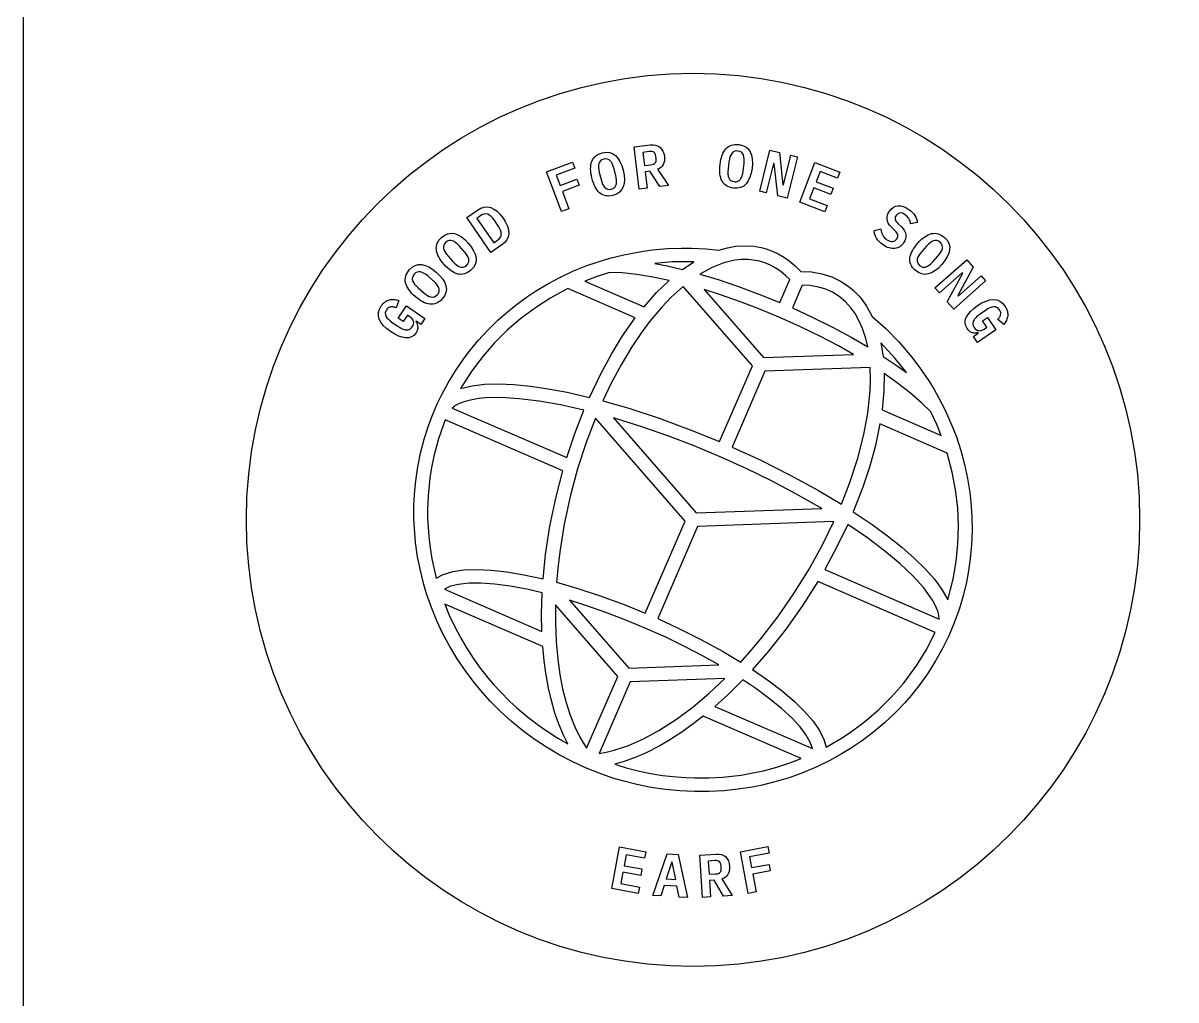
# Model space of a CAD drawing. Header units: millimetres. Extents: x 0 to 600, y 0 to 400.
# Drawn here: x 0 to 51.6, y 180.5 to 224.2 of the extents above; entities that cross this region are included whole.
import ezdxf

# ---------------------------------------------------------------- set-up
doc = ezdxf.new("R2010")
doc.units = ezdxf.units.MM
for name, color, linetype in [('CUT', 7, 'Continuous'), ('ENGRAVE_BACK_MIRRORED', 7, 'Continuous'), ('ENGRAVE_FRONT', 7, 'Continuous'), ('SHEET', 7, 'Continuous')]:
    doc.layers.add(name, color=color, linetype=linetype)

msp = doc.modelspace()

# ---------------------------------------------------------------- linework, layer by layer
at = {"layer": 'CUT'}
msp.add_circle((30, 202), 20, dxfattribs=at)
at = {"layer": 'ENGRAVE_BACK_MIRRORED'}
for points in [[(41.992, 205.107), (42.16, 204.486), (42.295, 203.859), (42.396, 203.226), (42.445, 202.797), (42.49, 202.16), (42.499, 201.522), (42.475, 200.891), (42.417, 200.258), (42.324, 199.629), (42.243, 199.208), (42.094, 198.591), (41.912, 197.983), (41.697, 197.386), (41.452, 196.807), (41.174, 196.238), (40.865, 195.684), (40.526, 195.147), (40.158, 194.629), (39.763, 194.132), (39.48, 193.808), (39.045, 193.351), (38.58, 192.914), (38.092, 192.502), (37.582, 192.116), (37.052, 191.758), (36.682, 191.531), (36.12, 191.22), (35.541, 190.939), (34.947, 190.688), (34.345, 190.469), (33.726, 190.28), (33.096, 190.124), (32.667, 190.036), (32.024, 189.934), (31.376, 189.866), (30.724, 189.83), (30.071, 189.828), (29.417, 189.859), (28.77, 189.922), (28.121, 190.019), (27.477, 190.149), (26.84, 190.311), (26.416, 190.439), (25.795, 190.654), (25.187, 190.899), (24.588, 191.177), (24.006, 191.484), (23.441, 191.819), (22.894, 192.182), (22.366, 192.572), (21.858, 192.988), (21.377, 193.425), (20.916, 193.888), (20.479, 194.374), (20.199, 194.714), (19.807, 195.235), (19.442, 195.773), (19.109, 196.325), (18.803, 196.896), (18.527, 197.482), (18.283, 198.079), (18.071, 198.688), (17.947, 199.104), (17.79, 199.727), (17.667, 200.351), (17.577, 200.985), (17.522, 201.622), (17.503, 202.053), (17.505, 202.69), (17.54, 203.32), (17.584, 203.748), (17.676, 204.377), (17.802, 204.994), (17.962, 205.608), (18.155, 206.212), (18.303, 206.614), (18.548, 207.193), (18.733, 207.579), (19.029, 208.133), (19.358, 208.676), (19.716, 209.2), (19.974, 209.543), (20.375, 210.029), (20.806, 210.498), (21.262, 210.943), (21.584, 211.229), (22.075, 211.629), (22.592, 212.006), (22.953, 212.245), (23.503, 212.576), (24.071, 212.877), (24.65, 213.146), (25.249, 213.387), (25.66, 213.533), (26.28, 213.721), (26.904, 213.876), (27.761, 214.035), (28.192, 214.092), (28.836, 214.15), (29.488, 214.174), (29.929, 214.172), (30.578, 214.142), (31.161, 214.086), (31.542, 214.19), (31.907, 214.253), (32.364, 214.279), (32.719, 214.256), (33.046, 214.199), (33.277, 214.137), (33.588, 214.022), (33.806, 213.919), (34.099, 213.747), (34.301, 213.605), (34.571, 213.38), (34.825, 213.128), (35.303, 213.104), (35.773, 213.021), (36.216, 212.881), (36.629, 212.682), (37.007, 212.427), (37.182, 212.279), (37.419, 212.041), (37.575, 211.853), (37.775, 211.569), (38.028, 211.109), (38.627, 210.572), (39.233, 209.952), (39.798, 209.29), (40.193, 208.765), (40.555, 208.231), (40.782, 207.862), (40.999, 207.482), (41.292, 206.91), (41.641, 206.116), (41.793, 205.714), (41.992, 205.107)], [(30.032, 213.556), (29.084, 213.549), (28.285, 213.485), (28.846, 213.374), (29.529, 213.215), (30.032, 213.556)], [(34.33, 212.759), (34.161, 212.924), (33.927, 213.118), (33.685, 213.283), (33.435, 213.418), (33.178, 213.524), (32.913, 213.6), (32.456, 213.663), (32.171, 213.661), (31.878, 213.63), (31.375, 213.511), (30.855, 213.306), (30.309, 213.006), (31.129, 212.758), (32.032, 212.454), (32.947, 212.114), (33.886, 211.733), (34.33, 212.759)], [(28.933, 212.727), (28.207, 212.876), (27.489, 212.99), (26.834, 213.057), (26.259, 213.077), (25.658, 212.883), (25.16, 212.694), (27.809, 211.546), (28.367, 212.177), (28.933, 212.727)], [(27.417, 211.047), (24.401, 212.355), (23.626, 211.939), (22.942, 211.503), (22.293, 211.02), (21.681, 210.494), (21.109, 209.927), (20.581, 209.321), (20.098, 208.679), (19.593, 207.884), (20.111, 208.006), (20.67, 208.071), (21.293, 208.089), (21.979, 208.061), (22.722, 207.989), (23.52, 207.873), (24.364, 207.715), (25.361, 207.487), (25.869, 208.546), (26.344, 209.416), (26.848, 210.235), (27.417, 211.047)], [(25.964, 207.332), (27.122, 206.997), (28.488, 206.549), (29.876, 206.037), (31.185, 205.505), (32.657, 208.899), (29.559, 212.458), (29.027, 211.974), (28.599, 211.524), (28.073, 210.895), (27.661, 210.341), (27.262, 209.745), (26.781, 208.946), (26.326, 208.092), (25.964, 207.332)], [(37.184, 209.413), (36.513, 209.79), (35.677, 210.228), (34.811, 210.649), (33.924, 211.05), (33.025, 211.424), (32.125, 211.768), (31.234, 212.079), (30.5, 212.311), (33.15, 209.266), (37.184, 209.413)], [(34.448, 211.489), (35.368, 211.064), (36.241, 210.629), (37.081, 210.177), (37.822, 209.749), (37.735, 210.125), (37.592, 210.568), (37.462, 210.872), (37.26, 211.236), (37.089, 211.48), (36.834, 211.764), (36.551, 212.003), (36.239, 212.196), (35.898, 212.345), (35.623, 212.426), (35.232, 212.495), (34.893, 212.515), (34.448, 211.489)], [(39.555, 208.599), (39.056, 209.225), (38.413, 209.922), (38.508, 209.322), (39.091, 208.932), (39.555, 208.599)], [(37.826, 206.782), (37.894, 207.328), (37.932, 207.801), (37.948, 208.258), (37.935, 208.826), (33.22, 208.655), (31.748, 205.261), (33.032, 204.669), (34.354, 204.006), (35.615, 203.315), (36.651, 202.698), (37.025, 203.667), (37.379, 204.76), (37.65, 205.821), (37.826, 206.782)], [(41.114, 205.777), (40.912, 206.27), (40.643, 206.841), (40.235, 207.247), (39.739, 207.679), (39.164, 208.125), (38.559, 208.553), (38.544, 207.764), (38.466, 206.926), (41.114, 205.777)], [(25.115, 206.916), (24.071, 207.148), (23.104, 207.318), (22.215, 207.427), (21.415, 207.474), (20.715, 207.459), (20.406, 207.429), (20.039, 207.368), (19.8, 207.306), (19.531, 207.206), (19.368, 207.12), (19.216, 207.01), (24.345, 204.786), (24.71, 205.873), (25.115, 206.916)], [(24.832, 204.28), (24.5, 203.045), (24.234, 201.808), (24.034, 200.573), (23.959, 199.961), (23.89, 199.205), (24.801, 198.942), (25.849, 198.599), (26.916, 198.205), (27.855, 197.824), (29.642, 201.945), (25.629, 206.554), (25.217, 205.469), (24.832, 204.28)], [(31.223, 204.821), (30.047, 205.311), (28.87, 205.761), (27.705, 206.167), (26.435, 206.563), (30.135, 202.312), (35.767, 202.516), (34.611, 203.173), (33.518, 203.746), (32.384, 204.298), (31.223, 204.821)], [(18.503, 199.395), (18.811, 199.557), (19.243, 199.688), (19.741, 199.761), (20.319, 199.782), (20.956, 199.752), (21.661, 199.673), (22.418, 199.546), (23.286, 199.358), (23.398, 200.447), (23.592, 201.712), (23.854, 202.977), (24.169, 204.194), (18.909, 206.475), (18.609, 205.632), (18.4, 204.858), (18.28, 204.268), (18.218, 203.871), (18.137, 203.072), (18.114, 202.468), (18.117, 202.065), (18.165, 201.259), (18.211, 200.857), (18.307, 200.256), (18.503, 199.395)], [(37.176, 202.365), (38.024, 201.792), (38.716, 201.285), (39.347, 200.781), (39.907, 200.288), (40.396, 199.807), (40.809, 199.339), (41.143, 198.887), (41.408, 198.426), (41.643, 199.338), (41.782, 200.129), (41.863, 200.928), (41.887, 201.733), (41.852, 202.54), (41.76, 203.344), (41.611, 204.141), (41.386, 204.991), (38.369, 206.299), (38.166, 205.328), (37.912, 204.401), (37.602, 203.459), (37.176, 202.365)], [(35.197, 199.786), (35.801, 200.88), (36.312, 201.922), (30.204, 201.701), (28.418, 197.58), (29.339, 197.155), (30.355, 196.645), (31.322, 196.115), (32.136, 195.629), (32.641, 196.196), (33.037, 196.67), (33.801, 197.66), (34.522, 198.7), (35.197, 199.786)], [(41.028, 197.553), (41.005, 197.739), (40.956, 197.917), (40.845, 198.182), (40.726, 198.399), (40.521, 198.708), (40.331, 198.954), (39.864, 199.475), (39.283, 200.027), (38.596, 200.601), (37.811, 201.191), (36.927, 201.795), (36.443, 200.786), (35.899, 199.777), (41.028, 197.553)], [(23.246, 198.737), (22.557, 198.893), (21.81, 199.03), (21.122, 199.121), (20.503, 199.164), (19.959, 199.161), (19.502, 199.113), (19.139, 199.025), (18.867, 198.9), (23.231, 197.007), (23.219, 197.781), (23.246, 198.737)], [(32.661, 195.294), (33.391, 194.789), (34.001, 194.322), (34.541, 193.862), (34.998, 193.418), (35.378, 192.981), (35.665, 192.568), (35.865, 192.163), (35.957, 191.828), (36.72, 192.273), (37.058, 192.497), (37.548, 192.855), (37.864, 193.107), (38.319, 193.506), (38.891, 194.073), (39.419, 194.679), (39.666, 194.996), (40.015, 195.486), (40.437, 196.168), (40.847, 196.963), (35.587, 199.243), (34.914, 198.182), (34.169, 197.126), (33.379, 196.12), (32.661, 195.294)], [(24.47, 198.402), (27.12, 195.357), (31.154, 195.504), (30.482, 195.881), (29.647, 196.319), (28.781, 196.741), (27.893, 197.141), (26.994, 197.515), (26.095, 197.859), (25.204, 198.17), (24.47, 198.402)], [(18.886, 198.223), (19.088, 197.73), (19.35, 197.174), (19.641, 196.63), (19.851, 196.276), (20.188, 195.758), (20.429, 195.422), (20.811, 194.933), (21.08, 194.618), (21.36, 194.312), (21.799, 193.87), (22.105, 193.588), (22.581, 193.184), (23.078, 192.804), (23.419, 192.565), (23.947, 192.228), (24.401, 191.967), (24.205, 192.356), (23.975, 192.902), (23.819, 193.348), (23.642, 193.966), (23.527, 194.462), (23.403, 195.145), (23.331, 195.685), (23.27, 196.322), (18.886, 198.223)], [(23.869, 196.549), (23.94, 195.754), (24.036, 195.073), (24.162, 194.428), (24.316, 193.821), (24.498, 193.256), (24.706, 192.736), (24.938, 192.263), (25.234, 191.779), (26.626, 194.99), (23.839, 198.193), (23.835, 197.395), (23.869, 196.549)], [(25.797, 191.535), (26.108, 191.591), (26.476, 191.683), (27.115, 191.899), (27.78, 192.193), (28.464, 192.563), (29.301, 193.104), (30.007, 193.632), (30.712, 194.226), (31.432, 194.9), (27.189, 194.746), (25.797, 191.535)], [(35.347, 191.754), (35.252, 192.038), (35.068, 192.364), (34.791, 192.731), (34.422, 193.129), (33.967, 193.552), (33.43, 193.992), (32.82, 194.443), (32.235, 194.839), (31.556, 194.167), (30.982, 193.647), (35.347, 191.754)], [(30.456, 193.206), (29.949, 192.815), (29.505, 192.499), (28.923, 192.123), (28.482, 191.868), (27.909, 191.574), (27.477, 191.383), (26.922, 191.178), (26.504, 191.055), (27.004, 190.902), (27.611, 190.747), (28.019, 190.662), (28.636, 190.559), (29.256, 190.487), (29.671, 190.457), (30.086, 190.441), (30.709, 190.443), (31.329, 190.477), (31.741, 190.518), (32.15, 190.572), (32.76, 190.679), (33.162, 190.768), (33.757, 190.927), (34.342, 191.117), (34.84, 191.306), (30.456, 193.206)]]:
    msp.add_lwpolyline(points, close=True, dxfattribs=at)
at = {"layer": 'ENGRAVE_FRONT'}
for points in [[(25.707, 216.767), (25.659, 216.838), (25.615, 216.917), (25.574, 217.004), (25.537, 217.099), (25.504, 217.201), (25.474, 217.311), (25.449, 217.421), (25.431, 217.527), (25.42, 217.628), (25.415, 217.724), (25.417, 217.816), (25.427, 217.901), (25.443, 217.981), (25.468, 218.056), (25.499, 218.124), (25.539, 218.187), (25.585, 218.244), (25.64, 218.296), (25.702, 218.341), (25.772, 218.38), (25.85, 218.412), (25.935, 218.438), (26.107, 218.463), (26.263, 218.452), (26.402, 218.403), (26.526, 218.317), (26.634, 218.197), (26.727, 218.047), (26.806, 217.867), (26.869, 217.656), (26.911, 217.44), (26.926, 217.244), (26.913, 217.068), (26.874, 216.911), (26.804, 216.778), (26.703, 216.67), (26.571, 216.587), (26.407, 216.53), (26.319, 216.512), (26.235, 216.504), (26.155, 216.506), (26.079, 216.517), (26.007, 216.538), (25.939, 216.566), (25.875, 216.604), (25.815, 216.65), (25.759, 216.704), (25.707, 216.767)], [(28.692, 218.403), (28.717, 218.276), (28.723, 218.176), (28.716, 218.082), (28.696, 217.995), (28.663, 217.915), (28.618, 217.844), (28.561, 217.785), (28.492, 217.737), (28.411, 217.702), (28.908, 216.978), (28.519, 216.93), (28.07, 217.619), (27.857, 217.593), (27.946, 216.861), (27.592, 216.818), (27.362, 218.704), (28.078, 218.791), (28.209, 218.797), (28.326, 218.781), (28.429, 218.744), (28.519, 218.685), (28.593, 218.608), (28.651, 218.514), (28.692, 218.403)], [(28.327, 218.341), (28.309, 218.39), (28.284, 218.43), (28.253, 218.46), (28.214, 218.481), (28.165, 218.493), (28.107, 218.497), (28.04, 218.493), (27.751, 218.458), (27.823, 217.869), (28.112, 217.904), (28.178, 217.915), (28.233, 217.933), (28.277, 217.957), (28.311, 217.987), (28.334, 218.024), (28.348, 218.068), (28.353, 218.12), (28.35, 218.18), (28.338, 218.282), (28.327, 218.341)], [(31.24, 217.328), (31.22, 217.411), (31.207, 217.501), (31.2, 217.597), (31.199, 217.699), (31.204, 217.807), (31.215, 217.92), (31.231, 218.031), (31.252, 218.136), (31.277, 218.235), (31.307, 218.327), (31.342, 218.412), (31.381, 218.488), (31.425, 218.557), (31.474, 218.618), (31.528, 218.671), (31.587, 218.715), (31.651, 218.752), (31.72, 218.781), (31.795, 218.801), (31.874, 218.813), (31.958, 218.815), (32.047, 218.808), (32.217, 218.771), (32.358, 218.705), (32.472, 218.61), (32.556, 218.486), (32.615, 218.336), (32.649, 218.162), (32.658, 217.966), (32.642, 217.746), (32.604, 217.529), (32.549, 217.341), (32.474, 217.18), (32.381, 217.048), (32.269, 216.948), (32.136, 216.883), (31.983, 216.853), (31.81, 216.858), (31.721, 216.872), (31.64, 216.895), (31.566, 216.925), (31.499, 216.963), (31.439, 217.007), (31.385, 217.058), (31.339, 217.116), (31.299, 217.18), (31.266, 217.251), (31.24, 217.328)], [(32.168, 217.326), (32.187, 217.368), (32.202, 217.414), (32.216, 217.464), (32.228, 217.517), (32.239, 217.573), (32.247, 217.632), (32.286, 217.954), (32.295, 218.07), (32.294, 218.174), (32.282, 218.266), (32.258, 218.347), (32.222, 218.414), (32.168, 218.465), (32.098, 218.5), (32.012, 218.519), (31.924, 218.521), (31.847, 218.504), (31.783, 218.467), (31.732, 218.411), (31.69, 218.338), (31.656, 218.252), (31.629, 218.151), (31.61, 218.036), (31.571, 217.712), (31.562, 217.596), (31.563, 217.492), (31.575, 217.4), (31.599, 217.319), (31.635, 217.252), (31.689, 217.201), (31.759, 217.166), (31.845, 217.147), (31.891, 217.143), (31.933, 217.145), (31.973, 217.152), (32.009, 217.164), (32.042, 217.18), (32.073, 217.201), (32.1, 217.226), (32.125, 217.255), (32.148, 217.289), (32.168, 217.326)], [(34.672, 218.254), (34.216, 216.409), (33.791, 216.514), (33.635, 217.958), (33.608, 217.964), (33.281, 216.64), (32.985, 216.714), (33.441, 218.558), (33.867, 218.453), (34.023, 217.009), (34.049, 217.003), (34.377, 218.327), (34.672, 218.254)], [(24.156, 216.699), (24.446, 215.936), (24.113, 215.809), (23.437, 217.585), (24.597, 218.026), (24.702, 217.752), (23.875, 217.437), (24.051, 216.974), (24.797, 217.258), (24.901, 216.983), (24.156, 216.699)], [(26.576, 217.095), (26.578, 217.141), (26.576, 217.19), (26.571, 217.241), (26.564, 217.295), (26.553, 217.351), (26.54, 217.409), (26.462, 217.724), (26.43, 217.835), (26.392, 217.932), (26.347, 218.014), (26.297, 218.081), (26.239, 218.131), (26.171, 218.159), (26.093, 218.167), (26.005, 218.155), (25.922, 218.125), (25.857, 218.082), (25.81, 218.025), (25.782, 217.954), (25.768, 217.871), (25.767, 217.778), (25.778, 217.674), (25.802, 217.561), (25.88, 217.243), (25.913, 217.132), (25.951, 217.035), (25.995, 216.953), (26.046, 216.886), (26.104, 216.837), (26.172, 216.808), (26.25, 216.8), (26.337, 216.812), (26.381, 216.826), (26.42, 216.842), (26.455, 216.863), (26.484, 216.887), (26.51, 216.914), (26.531, 216.944), (26.548, 216.977), (26.561, 217.014), (26.57, 217.053), (26.576, 217.095)], [(35.407, 216.866), (35.221, 216.377), (36.009, 216.077), (35.905, 215.802), (34.783, 216.229), (35.459, 218.005), (36.581, 217.578), (36.476, 217.303), (35.687, 217.604), (35.511, 217.14), (36.272, 216.851), (36.167, 216.576), (35.407, 216.866)], [(21.494, 215.511), (21.609, 215.326), (21.689, 215.15), (21.736, 214.984), (21.748, 214.827), (21.724, 214.682), (21.664, 214.547), (21.567, 214.424), (21.433, 214.313), (20.948, 213.977), (19.866, 215.538), (20.351, 215.875), (20.502, 215.961), (20.652, 216.008), (20.799, 216.017), (20.944, 215.987), (21.086, 215.921), (21.226, 215.819), (21.362, 215.683), (21.494, 215.511)], [(38.108, 214.966), (38.412, 215.027), (38.424, 214.949), (38.442, 214.876), (38.467, 214.809), (38.498, 214.747), (38.535, 214.69), (38.578, 214.638), (38.627, 214.59), (38.682, 214.547), (38.748, 214.507), (38.812, 214.48), (38.872, 214.466), (38.93, 214.465), (38.985, 214.477), (39.035, 214.502), (39.081, 214.54), (39.123, 214.59), (39.15, 214.637), (39.166, 214.682), (39.172, 214.726), (39.167, 214.769), (39.151, 214.814), (39.124, 214.861), (39.085, 214.91), (39.034, 214.963), (38.887, 215.105), (38.803, 215.199), (38.741, 215.292), (38.703, 215.385), (38.687, 215.477), (38.69, 215.567), (38.709, 215.655), (38.743, 215.74), (38.792, 215.823), (38.874, 215.922), (38.965, 215.996), (39.065, 216.044), (39.175, 216.066), (39.291, 216.063), (39.411, 216.035), (39.534, 215.983), (39.661, 215.906), (39.747, 215.841), (39.821, 215.773), (39.885, 215.703), (39.937, 215.629), (39.978, 215.553), (40.009, 215.477), (40.03, 215.4), (40.041, 215.322), (39.741, 215.258), (39.733, 215.316), (39.718, 215.372), (39.698, 215.426), (39.673, 215.479), (39.64, 215.53), (39.6, 215.578), (39.552, 215.623), (39.497, 215.665), (39.376, 215.73), (39.269, 215.745), (39.176, 215.713), (39.096, 215.632), (39.07, 215.587), (39.055, 215.544), (39.05, 215.501), (39.055, 215.458), (39.072, 215.414), (39.1, 215.367), (39.139, 215.316), (39.191, 215.262), (39.334, 215.119), (39.413, 215.03), (39.472, 214.94), (39.512, 214.85), (39.532, 214.76), (39.534, 214.671), (39.517, 214.582), (39.484, 214.493), (39.432, 214.406), (39.392, 214.354), (39.35, 214.307), (39.304, 214.267), (39.255, 214.232), (39.204, 214.203), (39.15, 214.18), (39.093, 214.163), (39.035, 214.153), (38.974, 214.149), (38.912, 214.151), (38.848, 214.161), (38.782, 214.177), (38.715, 214.201), (38.647, 214.231), (38.578, 214.269), (38.508, 214.314), (38.414, 214.386), (38.333, 214.461), (38.266, 214.54), (38.212, 214.622), (38.171, 214.706), (38.139, 214.792), (38.118, 214.878), (38.108, 214.966)], [(21.093, 215.435), (21.023, 215.526), (20.952, 215.597), (20.879, 215.651), (20.805, 215.686), (20.729, 215.702), (20.652, 215.697), (20.574, 215.672), (20.494, 215.626), (20.317, 215.504), (21.074, 214.412), (21.251, 214.534), (21.321, 214.593), (21.372, 214.658), (21.404, 214.728), (21.416, 214.804), (21.409, 214.886), (21.384, 214.974), (21.341, 215.066), (21.281, 215.164), (21.093, 215.435)], [(19.395, 213.033), (19.32, 213.064), (19.244, 213.105), (19.168, 213.154), (19.091, 213.212), (19.014, 213.279), (18.937, 213.354), (18.859, 213.437), (18.787, 213.523), (18.721, 213.608), (18.664, 213.692), (18.615, 213.775), (18.574, 213.857), (18.543, 213.937), (18.52, 214.016), (18.507, 214.093), (18.503, 214.168), (18.509, 214.242), (18.523, 214.315), (18.547, 214.386), (18.581, 214.455), (18.625, 214.522), (18.679, 214.586), (18.743, 214.649), (18.883, 214.752), (19.026, 214.814), (19.172, 214.836), (19.322, 214.818), (19.473, 214.762), (19.626, 214.673), (19.779, 214.55), (19.933, 214.393), (20.071, 214.221), (20.176, 214.055), (20.247, 213.893), (20.284, 213.736), (20.285, 213.585), (20.247, 213.443), (20.168, 213.308), (20.05, 213.181), (19.98, 213.124), (19.909, 213.078), (19.838, 213.043), (19.765, 213.017), (19.692, 213.001), (19.618, 212.995), (19.544, 212.999), (19.47, 213.011), (19.395, 213.033)], [(39.728, 213.814), (39.75, 213.892), (39.781, 213.972), (39.822, 214.053), (39.87, 214.136), (39.928, 214.22), (39.993, 214.306), (40.067, 214.393), (40.144, 214.475), (40.221, 214.55), (40.298, 214.616), (40.374, 214.675), (40.451, 214.725), (40.527, 214.765), (40.602, 214.797), (40.677, 214.819), (40.752, 214.831), (40.826, 214.834), (40.899, 214.828), (40.973, 214.813), (41.045, 214.787), (41.117, 214.751), (41.187, 214.705), (41.257, 214.649), (41.375, 214.522), (41.454, 214.387), (41.493, 214.244), (41.492, 214.094), (41.454, 213.937), (41.383, 213.775), (41.279, 213.609), (41.141, 213.437), (40.986, 213.28), (40.833, 213.157), (40.68, 213.068), (40.529, 213.012), (40.38, 212.994), (40.233, 213.016), (40.09, 213.078), (39.95, 213.181), (39.886, 213.243), (39.832, 213.308), (39.789, 213.375), (39.755, 213.444), (39.731, 213.515), (39.716, 213.587), (39.711, 213.661), (39.715, 213.737), (39.728, 213.814)], [(19.95, 213.72), (19.935, 213.76), (19.916, 213.801), (19.892, 213.844), (19.863, 213.887), (19.832, 213.931), (19.796, 213.976), (19.757, 214.021), (19.542, 214.263), (19.461, 214.347), (19.382, 214.414), (19.305, 214.466), (19.229, 214.502), (19.154, 214.519), (19.081, 214.512), (19.008, 214.483), (18.937, 214.431), (18.877, 214.366), (18.839, 214.297), (18.825, 214.225), (18.833, 214.149), (18.859, 214.07), (18.902, 213.987), (18.96, 213.9), (19.034, 213.811), (19.251, 213.567), (19.331, 213.483), (19.41, 213.415), (19.488, 213.364), (19.564, 213.328), (19.638, 213.311), (19.712, 213.317), (19.784, 213.346), (19.856, 213.398), (19.889, 213.431), (19.915, 213.464), (19.936, 213.498), (19.952, 213.533), (19.961, 213.568), (19.966, 213.605), (19.965, 213.642), (19.96, 213.681), (19.95, 213.72)], [(40.474, 213.342), (40.512, 213.362), (40.551, 213.386), (40.59, 213.415), (40.63, 213.448), (40.67, 213.484), (40.711, 213.525), (40.751, 213.569), (40.966, 213.811), (41.04, 213.9), (41.098, 213.987), (41.141, 214.07), (41.167, 214.149), (41.175, 214.225), (41.161, 214.297), (41.123, 214.366), (41.063, 214.431), (40.992, 214.483), (40.919, 214.512), (40.846, 214.519), (40.771, 214.502), (40.695, 214.466), (40.618, 214.414), (40.539, 214.347), (40.458, 214.263), (40.241, 214.019), (40.167, 213.929), (40.109, 213.843), (40.067, 213.76), (40.04, 213.681), (40.032, 213.605), (40.047, 213.532), (40.084, 213.464), (40.144, 213.398), (40.18, 213.37), (40.216, 213.347), (40.252, 213.33), (40.288, 213.319), (40.325, 213.314), (40.362, 213.313), (40.399, 213.318), (40.436, 213.328), (40.474, 213.342)], [(18.139, 211.67), (18.06, 211.692), (17.98, 211.723), (17.899, 211.763), (17.816, 211.811), (17.731, 211.868), (17.645, 211.933), (17.558, 212.006), (17.476, 212.083), (17.401, 212.159), (17.334, 212.236), (17.275, 212.312), (17.224, 212.389), (17.183, 212.464), (17.152, 212.54), (17.129, 212.615), (17.116, 212.689), (17.113, 212.763), (17.119, 212.837), (17.134, 212.91), (17.159, 212.983), (17.194, 213.054), (17.24, 213.125), (17.296, 213.195), (17.423, 213.314), (17.557, 213.393), (17.7, 213.433), (17.85, 213.433), (18.007, 213.396), (18.169, 213.325), (18.336, 213.222), (18.509, 213.085), (18.666, 212.931), (18.79, 212.778), (18.88, 212.626), (18.937, 212.475), (18.956, 212.326), (18.935, 212.179), (18.873, 212.036), (18.771, 211.896), (18.708, 211.831), (18.644, 211.777), (18.577, 211.733), (18.508, 211.699), (18.438, 211.674), (18.365, 211.659), (18.291, 211.654), (18.216, 211.657), (18.139, 211.67)], [(42.897, 212.926), (43.099, 212.698), (41.673, 211.441), (41.383, 211.77), (42.077, 213.046), (42.059, 213.066), (41.036, 212.164), (40.834, 212.393), (42.26, 213.649), (42.55, 213.321), (41.856, 212.045), (41.874, 212.025), (42.897, 212.926)], [(18.607, 212.419), (18.587, 212.457), (18.563, 212.495), (18.534, 212.535), (18.5, 212.574), (18.464, 212.614), (18.423, 212.654), (18.379, 212.694), (18.136, 212.909), (18.046, 212.982), (17.959, 213.039), (17.876, 213.082), (17.796, 213.108), (17.72, 213.115), (17.648, 213.1), (17.58, 213.063), (17.515, 213.002), (17.463, 212.931), (17.434, 212.858), (17.429, 212.784), (17.445, 212.71), (17.482, 212.634), (17.534, 212.557), (17.602, 212.478), (17.686, 212.398), (17.931, 212.182), (18.021, 212.109), (18.108, 212.051), (18.191, 212.009), (18.271, 211.983), (18.347, 211.975), (18.419, 211.99), (18.487, 212.028), (18.552, 212.088), (18.581, 212.124), (18.603, 212.16), (18.62, 212.197), (18.631, 212.233), (18.636, 212.27), (18.636, 212.307), (18.631, 212.344), (18.621, 212.381), (18.607, 212.419)], [(17.664, 210.713), (17.67, 210.681), (17.673, 210.649), (17.674, 210.615), (17.672, 210.582), (17.667, 210.547), (17.659, 210.512), (17.647, 210.476), (17.632, 210.44), (17.612, 210.403), (17.589, 210.367), (17.499, 210.264), (17.393, 210.194), (17.271, 210.156), (17.132, 210.15), (16.98, 210.176), (16.817, 210.231), (16.643, 210.317), (16.459, 210.432), (16.277, 210.57), (16.131, 210.71), (16.021, 210.851), (15.947, 210.994), (15.91, 211.139), (15.913, 211.285), (15.956, 211.433), (16.039, 211.581), (16.08, 211.637), (16.122, 211.686), (16.166, 211.729), (16.211, 211.765), (16.258, 211.796), (16.305, 211.822), (16.354, 211.843), (16.403, 211.858), (16.454, 211.868), (16.505, 211.874), (16.557, 211.875), (16.609, 211.872), (16.662, 211.864), (16.716, 211.854), (16.769, 211.84), (16.822, 211.823), (16.714, 211.502), (16.684, 211.51), (16.653, 211.519), (16.623, 211.526), (16.593, 211.533), (16.563, 211.538), (16.534, 211.541), (16.506, 211.542), (16.477, 211.54), (16.45, 211.535), (16.423, 211.528), (16.397, 211.518), (16.371, 211.505), (16.346, 211.489), (16.323, 211.469), (16.3, 211.444), (16.278, 211.414), (16.238, 211.342), (16.221, 211.269), (16.225, 211.197), (16.251, 211.126), (16.296, 211.054), (16.357, 210.984), (16.434, 210.914), (16.527, 210.844), (16.778, 210.672), (16.828, 210.639), (16.878, 210.609), (16.926, 210.582), (16.973, 210.559), (17.02, 210.54), (17.065, 210.525), (17.109, 210.514), (17.151, 210.508), (17.192, 210.507), (17.231, 210.51), (17.269, 210.519), (17.305, 210.532), (17.338, 210.551), (17.371, 210.576), (17.401, 210.607), (17.429, 210.644), (17.465, 210.707), (17.486, 210.768), (17.493, 210.828), (17.485, 210.887), (17.464, 210.943), (17.433, 210.994), (17.391, 211.041), (17.338, 211.083), (17.21, 211.171), (17.014, 210.886), (16.801, 211.032), (17.177, 211.58), (17.996, 211.018), (17.816, 210.755), (17.598, 210.905), (17.586, 210.887), (17.602, 210.86), (17.617, 210.832), (17.631, 210.804), (17.644, 210.774), (17.655, 210.744), (17.664, 210.713)], [(42.572, 210.369), (42.54, 210.375), (42.508, 210.384), (42.477, 210.395), (42.446, 210.409), (42.416, 210.426), (42.386, 210.447), (42.357, 210.47), (42.329, 210.498), (42.302, 210.529), (42.276, 210.564), (42.212, 210.685), (42.185, 210.809), (42.194, 210.937), (42.238, 211.068), (42.317, 211.201), (42.428, 211.333), (42.57, 211.464), (42.744, 211.595), (42.938, 211.715), (43.121, 211.801), (43.293, 211.852), (43.453, 211.87), (43.601, 211.852), (43.736, 211.796), (43.858, 211.703), (43.967, 211.572), (44.004, 211.514), (44.035, 211.457), (44.059, 211.401), (44.077, 211.345), (44.089, 211.291), (44.096, 211.237), (44.097, 211.185), (44.094, 211.133), (44.085, 211.082), (44.072, 211.032), (44.055, 210.983), (44.033, 210.936), (44.007, 210.889), (43.978, 210.843), (43.946, 210.798), (43.911, 210.755), (43.65, 210.972), (43.669, 210.997), (43.687, 211.022), (43.705, 211.047), (43.722, 211.073), (43.738, 211.099), (43.751, 211.125), (43.762, 211.151), (43.77, 211.178), (43.776, 211.206), (43.779, 211.233), (43.779, 211.261), (43.777, 211.29), (43.77, 211.319), (43.76, 211.348), (43.745, 211.379), (43.725, 211.41), (43.672, 211.473), (43.61, 211.515), (43.542, 211.537), (43.466, 211.539), (43.383, 211.522), (43.295, 211.491), (43.202, 211.445), (43.104, 211.383), (42.852, 211.21), (42.803, 211.176), (42.758, 211.14), (42.716, 211.105), (42.677, 211.069), (42.642, 211.033), (42.612, 210.996), (42.586, 210.959), (42.565, 210.921), (42.549, 210.884), (42.538, 210.846), (42.533, 210.808), (42.532, 210.77), (42.538, 210.731), (42.549, 210.693), (42.568, 210.653), (42.592, 210.613), (42.637, 210.557), (42.687, 210.515), (42.74, 210.487), (42.798, 210.474), (42.858, 210.473), (42.917, 210.483), (42.976, 210.506), (43.035, 210.54), (43.163, 210.628), (42.967, 210.913), (43.18, 211.059), (43.556, 210.512), (42.737, 209.95), (42.557, 210.212), (42.774, 210.362), (42.762, 210.38), (42.731, 210.374), (42.7, 210.37), (42.668, 210.367), (42.636, 210.366), (42.604, 210.366), (42.572, 210.369)], [(27.715, 186.366), (27.662, 186.077), (26.862, 186.224), (26.767, 185.71), (27.597, 185.557), (27.544, 185.268), (26.363, 185.485), (26.707, 187.354), (27.888, 187.137), (27.834, 186.848), (27.004, 187), (26.915, 186.513), (27.715, 186.366)], [(29.759, 185.084), (29.381, 185.106), (29.277, 185.595), (28.715, 185.63), (28.555, 185.157), (28.197, 185.178), (28.844, 187.043), (29.339, 187.013), (29.759, 185.084)], [(31.464, 186.903), (31.534, 186.821), (31.586, 186.724), (31.62, 186.611), (31.637, 186.483), (31.637, 186.382), (31.625, 186.289), (31.599, 186.203), (31.562, 186.125), (31.512, 186.057), (31.452, 186.001), (31.38, 185.958), (31.297, 185.928), (31.749, 185.175), (31.358, 185.151), (30.952, 185.866), (30.737, 185.853), (30.782, 185.116), (30.426, 185.095), (30.311, 186.991), (31.031, 187.035), (31.162, 187.033), (31.278, 187.01), (31.378, 186.967), (31.464, 186.903)], [(33.409, 186.573), (33.462, 186.284), (32.678, 186.139), (32.825, 185.336), (32.475, 185.272), (32.131, 187.14), (33.352, 187.365), (33.405, 187.076), (32.535, 186.916), (32.625, 186.429), (33.409, 186.573)], [(29.235, 185.89), (29.073, 186.677), (29.051, 186.678), (28.795, 185.917), (29.235, 185.89)], [(31.265, 186.349), (31.265, 186.408), (31.259, 186.512), (31.251, 186.571), (31.237, 186.621), (31.214, 186.662), (31.185, 186.694), (31.147, 186.717), (31.1, 186.733), (31.042, 186.74), (30.975, 186.74), (30.684, 186.722), (30.72, 186.13), (31.011, 186.147), (31.078, 186.155), (31.134, 186.17), (31.179, 186.191), (31.214, 186.218), (31.239, 186.254), (31.256, 186.297), (31.265, 186.349)]]:
    msp.add_lwpolyline(points, close=True, dxfattribs=at)
at = {"layer": 'SHEET'}
msp.add_lwpolyline([(0, 0), (600, 0), (600, 400), (0, 400)], close=True, dxfattribs=at)

doc.saveas('drawing.dxf')
